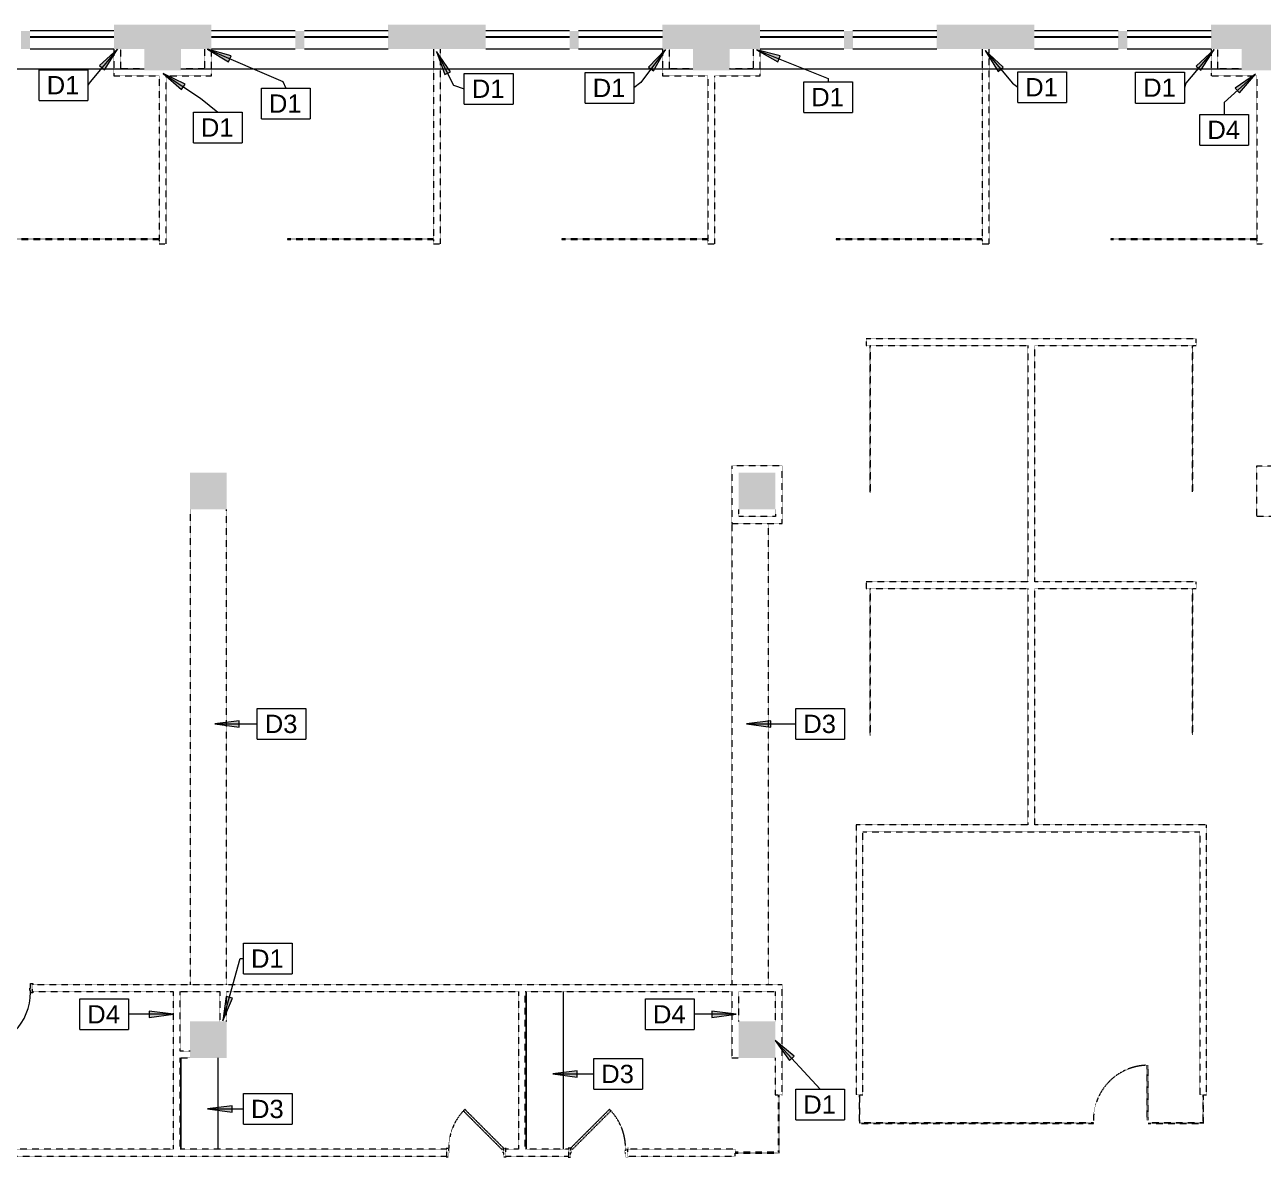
# Model space of a CAD drawing. Header units: inches. Extents: x 3 to 2535, y 0 to 2055.
# Drawn here: x 961 to 1773, y 1296 to 2052 of the extents above; entities that cross this region are included whole.
import ezdxf

# ---------------------------------------------------------------- set-up
doc = ezdxf.new("R2010")
doc.units = ezdxf.units.IN
doc.header["$MEASUREMENT"] = 0
doc.linetypes.add('Demolished', pattern=[0.1875, 0.125, -0.0625])
for name, color, linetype, lineweight in [('_800 AVAILABLE', 7, 'Continuous', 9), ('A-ANNO-KEYN', 231, 'Continuous', 9), ('A-DETL-GENF', 92, 'Continuous', 9), ('A-DOOR', 31, 'Demolished', 9), ('A-WALL', 113, 'Demolished', 9), ('I-WALL', 2, 'Demolished', 9), ('Q-CASE', 31, 'Demolished', 9), ('Victor Bldg - 8th Floor_LINK_dwg', 8, 'Continuous', 9), ('WINDOWS', 7, 'Continuous', 9)]:
    doc.layers.add(name, color=color, linetype=linetype, lineweight=lineweight)
doc.styles.add('Arial', font='arial.ttf', dxfattribs={"height": 12})

# ---------------------------------------------------------------- blocks, each defined once
blk = doc.blocks.new('Door - Single - Solid Door-V1-Level XX  DEMOLITION')
at = {"layer": 'A-DOOR', "linetype": 'Continuous', "lineweight": 13}
h = blk.add_hatch(color=10, dxfattribs=at)
h.paths.add_polyline_path([(-15.26, -3.09), (-14.13, -3.09), (-14.13, -1.59), (-13.63, -1.59), (-13.63, -0.09), (-14.13, -0.09), (-14.13, 2.91), (-15.63, 2.91), (-15.63, 2.16), (-15.26, 2.16), (-15.26, -2.34), (-15.63, -2.34), (-15.63, -3.09)], flags=0)
h.paths.add_polyline_path([(22.12, -3.09), (23.62, -3.09), (23.62, -2.34), (23.24, -2.34), (23.24, 2.16), (23.62, 2.16), (23.62, 2.91), (22.12, 2.91), (22.12, -0.09), (21.62, -0.09), (21.62, -1.59), (22.12, -1.59), (22.12, -2.34)], flags=0)
at = {"layer": 'A-DOOR', "color": 8, "linetype": 'Continuous', "lineweight": 20}
for p, q in [((-15.63, 2.91), (-14.13, 2.91)), ((-15.63, 2.16), (-15.63, 2.91)), ((-14.13, 2.91), (-14.13, -0.09)), ((22.12, 2.91), (23.62, 2.91)), ((22.12, -0.09), (22.12, 2.91)), ((23.62, 2.91), (23.62, 2.16)), ((-15.63, -3.09), (-15.63, -2.34)), ((-14.13, -3.09), (-15.63, -3.09)), ((-14.13, -0.09), (-13.63, -0.09)), ((-14.13, -1.59), (-14.13, -3.09)), ((-13.63, -1.59), (-14.13, -1.59)), ((-13.03, -2.12), (-14.01, -3.09)), ((-14.01, -3.09), (11.45, -28.54)), ((-13.63, -0.09), (-13.63, -1.59)), ((12.42, -27.57), (-13.03, -2.12)), ((21.62, -0.09), (22.12, -0.09)), ((21.62, -1.59), (21.62, -0.09)), ((22.12, -1.59), (21.62, -1.59)), ((22.12, -3.09), (22.12, -1.59)), ((23.62, -3.09), (22.12, -3.09)), ((23.62, -2.34), (23.62, -3.09)), ((11.45, -28.54), (12.42, -27.57))]:
    blk.add_line(p, q, dxfattribs=at)
at = {"layer": 'A-DOOR', "linetype": 'Continuous'}
blk.add_arc((-14.01, -3.09), 36, 315, 0.5, dxfattribs=at)
blk = doc.blocks.new('Door - Single - Solid Door-7925638-Level XX  DEMOLITION')
at = {"layer": 'A-DOOR', "color": 250, "lineweight": 20}
for p, q in [((-15.63, 2.91), (-14.13, 2.91)), ((-15.63, 2.16), (-15.63, 2.91)), ((-14.13, 2.91), (-14.13, -0.09)), ((22.12, 2.91), (23.62, 2.91)), ((22.12, -0.09), (22.12, 2.91)), ((23.62, 2.91), (23.62, 2.16)), ((-15.63, -3.09), (-15.63, -2.34)), ((-14.13, -3.09), (-15.63, -3.09)), ((-14.13, -0.09), (-13.63, -0.09)), ((-14.13, -1.59), (-14.13, -3.09)), ((-13.63, -1.59), (-14.13, -1.59)), ((-13.03, -2.12), (-14.01, -3.09)), ((-14.01, -3.09), (11.45, -28.54)), ((-13.63, -0.09), (-13.63, -1.59)), ((12.42, -27.57), (-13.03, -2.12)), ((21.62, -0.09), (22.12, -0.09)), ((21.62, -1.59), (21.62, -0.09)), ((22.12, -1.59), (21.62, -1.59)), ((22.12, -3.09), (22.12, -1.59)), ((23.62, -3.09), (22.12, -3.09)), ((23.62, -2.34), (23.62, -3.09)), ((11.45, -28.54), (12.42, -27.57))]:
    blk.add_line(p, q, dxfattribs=at)
at = {"layer": 'A-DOOR', "color": 7}
blk.add_arc((-14.01, -3.09), 36, 315, 0.5, dxfattribs=at)
blk = doc.blocks.new('Door - Single - Solid Door-7925635-Level XX  DEMOLITION')
at = {"layer": 'A-DOOR', "color": 250, "lineweight": 20}
for p, q in [((-14.01, 3.09), (11.45, 28.54)), ((12.42, 27.57), (-13.03, 2.12)), ((11.45, 28.54), (12.42, 27.57)), ((-15.63, 3.09), (-15.63, 2.34)), ((-14.13, 3.09), (-15.63, 3.09)), ((-14.13, 1.59), (-14.13, 3.09)), ((-13.63, 1.59), (-14.13, 1.59)), ((-14.13, -2.91), (-14.13, 0.09)), ((-14.13, 0.09), (-13.63, 0.09)), ((-13.03, 2.12), (-14.01, 3.09)), ((-13.63, 0.09), (-13.63, 1.59)), ((22.12, 1.59), (21.62, 1.59)), ((21.62, 1.59), (21.62, 0.09)), ((21.62, 0.09), (22.12, 0.09)), ((23.62, 3.09), (22.12, 3.09)), ((22.12, 3.09), (22.12, 1.59)), ((22.12, 0.09), (22.12, -2.91)), ((23.62, 2.34), (23.62, 3.09)), ((-15.63, -2.16), (-15.63, -2.91)), ((-15.63, -2.91), (-14.13, -2.91)), ((22.12, -2.91), (23.62, -2.91)), ((23.62, -2.91), (23.62, -2.16))]:
    blk.add_line(p, q, dxfattribs=at)
at = {"layer": 'A-DOOR', "color": 7}
blk.add_arc((-14.01, 3.09), 36, 359.5, 45, dxfattribs=at)
blk = doc.blocks.new('Door - Glass Single - Patch - Short Handle-7919625-Level XX  DEMOLITION')
at = {"layer": 'A-DOOR', "color": 250, "lineweight": 20}
for p, q in [((17, 38), (17, 2)), ((18, 38), (17, 38)), ((18, 2), (18, 38)), ((17, 2), (18, 2))]:
    blk.add_line(p, q, dxfattribs=at)
at = {"layer": 'A-DOOR', "color": 7}
blk.add_arc((18, 2), 36, 90, 180.5, dxfattribs=at)
blk = doc.blocks.new('C-Counter Top - ADJ HEIGHT-7925937-Level XX  DEMOLITION')
at = {"layer": 'Q-CASE', "linetype": 'Continuous'}
for p, q in [((-47.26, -0.75), (12.68, -0.75)), ((-47.26, -25), (12.68, -25))]:
    blk.add_line(p, q, dxfattribs=at)
blk = doc.blocks.new('C-Counter Top - ADJ HEIGHT-7922816-Level XX  DEMOLITION')
at = {"layer": 'Q-CASE', "linetype": 'Continuous'}
for p, q in [((-47.26, -0.75), (56.24, -0.75)), ((-47.26, -25), (56.24, -25))]:
    blk.add_line(p, q, dxfattribs=at)
blk = doc.blocks.new('C-Counter Top - ADJ HEIGHT - 2_-0_-7924861-Level XX  DEMOLITION')
at = {"layer": 'Q-CASE', "color": 7}
for p, q in [((255.42, 0), (-47.26, 0)), ((-47.26, -24), (255.42, -24))]:
    blk.add_line(p, q, dxfattribs=at)
blk = doc.blocks.new('C-Counter Top - ADJ HEIGHT - 2_-0_-7925021-Level XX  DEMOLITION')
at = {"layer": 'Q-CASE', "color": 7}
for p, q in [((264.68, 0), (-47.26, 0)), ((-47.26, -24), (264.68, -24))]:
    blk.add_line(p, q, dxfattribs=at)
blk = doc.blocks.new('Victor Bldg - 8th Floor_LINK_dwg-6972240-Level XX  DEMOLITION')
at = {"layer": '_800 AVAILABLE'}
for p, q in [((703, 2022.56), (1039, 2022.56)), ((1063, 2022.56), (1399, 2022.56)), ((1423, 2022.56), (1759, 2022.56))]:
    blk.add_line(p, q, dxfattribs=at)
at = {"layer": 'WINDOWS'}
for p, q in [((1019, 2047.5), (964, 2047.5)), ((1019, 2043.5), (964, 2043.5)), ((1019, 2043.25), (964, 2043.25)), ((1138, 2047.5), (1083, 2047.5)), ((1138, 2043.5), (1083, 2043.5)), ((1138, 2043.25), (1083, 2043.25)), ((1199, 2047.5), (1144, 2047.5)), ((1199, 2043.5), (1144, 2043.5)), ((1199, 2043.25), (1144, 2043.25)), ((1318, 2047.5), (1263, 2047.5)), ((1318, 2043.5), (1263, 2043.5)), ((1318, 2043.25), (1263, 2043.25)), ((1379, 2047.5), (1324, 2047.5)), ((1379, 2043.5), (1324, 2043.5)), ((1379, 2043.25), (1324, 2043.25)), ((1498, 2047.5), (1443, 2047.5)), ((1498, 2043.5), (1443, 2043.5)), ((1498, 2043.25), (1443, 2043.25)), ((1559, 2047.5), (1504, 2047.5)), ((1559, 2043.5), (1504, 2043.5)), ((1559, 2043.25), (1504, 2043.25)), ((1678, 2047.5), (1623, 2047.5)), ((1678, 2043.5), (1623, 2043.5)), ((1678, 2043.25), (1623, 2043.25)), ((1739, 2047.5), (1684, 2047.5)), ((1739, 2043.5), (1684, 2043.5)), ((1739, 2043.25), (1684, 2043.25)), ((1019, 2035.5), (964, 2035.5)), ((1138, 2035.5), (1083, 2035.5)), ((1199, 2035.5), (1144, 2035.5)), ((1318, 2035.5), (1263, 2035.5)), ((1379, 2035.5), (1324, 2035.5)), ((1498, 2035.5), (1443, 2035.5)), ((1559, 2035.5), (1504, 2035.5)), ((1678, 2035.5), (1623, 2035.5)), ((1739, 2035.5), (1684, 2035.5))]:
    blk.add_line(p, q, dxfattribs=at)
blk = doc.blocks.new('Keynote Tag - Keynote Number - Boxed-135510-Level XX  DEMOLITION')
at = {"layer": 'A-ANNO-KEYN'}
for p, q in [((-0.125, -0.0792), (-0.125, 0.0781)), ((-0.125, 0.0781), (0.125, 0.0781)), ((0.125, 0.0781), (0.125, -0.0792)), ((-0.125, -0.0792), (0.125, -0.0792))]:
    blk.add_line(p, q, dxfattribs=at)

msp = doc.modelspace()

# ---------------------------------------------------------------- hatches: boundary and pattern name
at = {"layer": 'A-ANNO-KEYN'}
for points in [[(1021.48, 2035.56), (1009.56, 2024.69), (1012.78, 2021.97)], [(1080.41, 2035.41), (1094.31, 2027.21), (1095.96, 2031.09)], [(1230.73, 2033.98), (1236.11, 2018.76), (1239.86, 2020.67)], [(1380.97, 2035.28), (1369.72, 2023.7), (1373.1, 2021.19)], [(1440.66, 2035.13), (1454.71, 2027.19), (1456.29, 2031.1)], [(1590.65, 2034.55), (1599.32, 2020.94), (1602.55, 2023.65)], [(1741.04, 2035.25), (1729.08, 2024.41), (1732.29, 2021.69)], [(1051.27, 2019.58), (1063.47, 2009.01), (1065.79, 2012.53)], [(1768.14, 2019.06), (1754.87, 2009.87), (1757.7, 2006.75)], [(1085.21, 1592.71), (1101.21, 1590.6), (1101.21, 1594.82)], [(1434.16, 1592.71), (1450.16, 1590.6), (1450.16, 1594.82)], [(1090.57, 1397.81), (1096.83, 1412.68), (1092.77, 1413.8)], [(1058.21, 1402.12), (1042.21, 1404.22), (1042.21, 1400.01)], [(1427.3, 1402.12), (1411.3, 1404.22), (1411.3, 1400.01)], [(1452.99, 1384.9), (1462.28, 1371.71), (1465.38, 1374.57)], [(1307.06, 1363), (1323.06, 1360.89), (1323.06, 1365.1)], [(1080.56, 1340.01), (1096.56, 1337.91), (1096.56, 1342.12)]]:
    msp.add_hatch(color=256, dxfattribs=at).paths.add_polyline_path(points, flags=0)
at = {"layer": 'A-DETL-GENF'}
h = msp.add_hatch(color=7, dxfattribs=at)
h.paths.add_polyline_path([(338, 0), (338, 4), (345, 4), (345, 23.12), (273, 23.12), (273, 4), (280, 4), (280, 0), (311.78, 0)], flags=0)
h.paths.add_polyline_path([(200, 0), (200, 4), (207, 4), (207, 23.12), (135, 23.12), (135, 4), (142, 4), (142, 0), (171.38, 0)], flags=0)
h.paths.add_polyline_path([(418, 0), (509.5, 0), (509.5, 56), (479.5, 56), (479.5, 23.06), (411, 23.06), (411, 4), (418, 4)], flags=0)
h.paths.add_polyline_path([(1050, 0), (1050, 14.5), (1079, 14.5), (1079, 11.5), (1143, 11.5), (1143, 27.5), (1069, 27.5), (1069, 32.86), (1011, 32.86), (1011, 23.12), (1004.38, 23.12), (1004.38, 0), (1036.5, 0)], flags=0)
h.paths.add_polyline_path([(920.38, 0), (920.38, 23.12), (913.5, 23.12), (913.5, 32.99), (884.25, 32.99), (884.25, 23.12), (867.25, 23.12), (867.25, 0), (913.5, 0)], flags=0)
h.paths.add_polyline_path([(62, 0), (62, 4), (69, 4), (69, 23.12), (34.12, 23.12), (34.12, 74.5), (16, 74.5), (16, 66), (12, 66), (12, 0), (34.12, 0)], flags=0)
h.paths.add_polyline_path([(783.25, 0), (783.25, 21.5), (781.25, 21.5), (781.25, 56), (751.25, 56), (751.25, 23.12), (730.25, 23.12), (730.25, 0), (781.25, 0)], flags=0)
h.paths.add_polyline_path([(614, 0), (646.25, 0), (646.25, 33.12), (614, 33.12), (614, 23.12), (593.13, 23.12), (593.13, 0)], flags=0)
h.paths.add_polyline_path([(2155, 3.5), (2215, 3.5), (2215, 19.5), (2155, 19.5)], flags=0)
h.paths.add_polyline_path([(2531, 3.5), (2535, 3.5), (2535, 63.5), (2519, 63.5), (2519, 41.5), (2497, 41.5), (2497, 19.5), (2475, 19.5), (2475, 3.5), (2519, 3.5)], flags=0)
h.paths.add_polyline_path([(2378.78, 3.5), (2423, 3.5), (2423, 19.5), (2363, 19.5), (2363, 3.5), (2374.5, 3.5)], flags=0)
h.paths.add_polyline_path([(2043, 3.5), (2103, 3.5), (2103, 19.5), (2059, 19.5), (2059, 27.5), (1979, 27.5), (1979, 11.5), (2043, 11.5)], flags=0)
h.paths.add_polyline_path([(2261.33, 7.5), (2267.33, 7.5), (2267.33, 19.5), (2261.33, 19.5)], flags=0)
h.paths.add_polyline_path([(2316.67, 7.5), (2316.67, 19.5), (2310.67, 19.5), (2310.67, 7.5)], flags=0)
h.paths.add_polyline_path([(1259, 11.5), (1323, 11.5), (1323, 27.5), (1259, 27.5)], flags=0)
h.paths.add_polyline_path([(1453, 11.5), (1503, 11.5), (1503, 27.5), (1439, 27.5), (1439, 11.5), (1443.5, 11.5)], flags=0)
h.paths.add_polyline_path([(1647.88, 11.5), (1683, 11.5), (1683, 27.5), (1619, 27.5), (1619, 11.5)], flags=0)
h.paths.add_polyline_path([(1828.75, 11.5), (1863, 11.5), (1863, 27.5), (1799, 27.5), (1799, 11.5), (1803.5, 11.5)], flags=0)
h.paths.add_polyline_path([(1564, 15.5), (1564, 27.5), (1558, 27.5), (1558, 15.5)], flags=0)
h.paths.add_polyline_path([(1918, 15.5), (1924, 15.5), (1924, 27.5), (1918, 27.5)], flags=0)
h.paths.add_polyline_path([(1738, 15.5), (1744, 15.5), (1744, 27.5), (1738, 27.5)], flags=0)
h.paths.add_polyline_path([(1198, 15.5), (1204, 15.5), (1204, 27.5), (1198, 27.5)], flags=0)
h.paths.add_polyline_path([(1384, 15.5), (1384, 27.5), (1378, 27.5), (1378, 15.5)], flags=0)
h.paths.add_polyline_path([(2519, 115.5), (2535, 115.5), (2535, 175.5), (2519, 175.5)], flags=0)
h.paths.add_polyline_path([(34.12, 123.5), (34.12, 224.5), (12, 224.5), (12, 132), (16, 132), (16, 123.5)], flags=0)
h.paths.add_polyline_path([(2531, 220.5), (2531, 226.5), (2519, 226.5), (2519, 220.5)], flags=0)
h.paths.add_polyline_path([(2531, 268.5), (2531, 274.5), (2519, 274.5), (2519, 268.5)], flags=0)
h.paths.add_polyline_path([(2173, 293.5), (2173, 317.5), (2149, 317.5), (2149, 293.5), (2152.5, 293.5)], flags=0)
h.paths.add_polyline_path([(517, 293.5), (517, 317.5), (493, 317.5), (493, 293.5), (512.5, 293.5)], flags=0)
h.paths.add_polyline_path([(1789, 293.5), (1813, 293.5), (1813, 317.5), (1789, 317.5)], flags=0)
h.paths.add_polyline_path([(21.13, 310.5), (34.12, 310.5), (34.12, 392.5), (12, 392.5), (12, 310.5)], flags=0)
h.paths.add_polyline_path([(2535, 319.5), (2535, 379.5), (2519, 379.5), (2519, 365.5), (2497, 365.5), (2497, 341.5), (2519, 341.5), (2519, 319.5)], flags=0)
h.paths.add_polyline_path([(2535, 431.5), (2535, 491.5), (2527, 491.5), (2527, 551.5), (2511, 551.5), (2511, 475.5), (2519, 475.5), (2519, 431.5)], flags=0)
h.paths.add_polyline_path([(21.13, 478.5), (34.12, 478.5), (34.12, 534.98), (75.5, 534.98), (75.5, 539.25), (3.5, 539.25), (3.5, 491.25), (12, 491.25), (12, 478.5), (14.26, 478.5)], flags=0)
h.paths.add_polyline_path([(306.53, 511.5), (306.53, 531.5), (296.25, 531.5), (296.25, 579.5), (283.25, 579.5), (283.25, 539.25), (191.5, 539.25), (191.5, 534.98), (286.53, 534.98), (286.53, 511.5), (305.81, 511.5)], flags=0)
h.paths.add_polyline_path([(2511, 603.5), (2527, 603.5), (2527, 667.5), (2511, 667.5), (2511, 647.5), (2497, 647.5), (2497, 623.5), (2511, 623.5)], flags=0)
h.paths.add_polyline_path([(291.03, 631.5), (296.25, 631.5), (296.25, 679.5), (304.93, 679.5), (304.93, 699.5), (296.25, 699.5), (296.25, 715.5), (283.25, 715.5), (283.25, 631.5), (286.53, 631.5)], flags=0)
h.paths.add_polyline_path([(829, 653.5), (853, 653.5), (853, 677.5), (829, 677.5)], flags=0)
h.paths.add_polyline_path([(2152.5, 653.5), (2173, 653.5), (2173, 677.5), (2149, 677.5), (2149, 653.5)], flags=0)
h.paths.add_polyline_path([(1093, 653.5), (1093, 677.5), (1069, 677.5), (1069, 653.5), (1088.5, 653.5)], flags=0)
h.paths.add_polyline_path([(498.94, 653.5), (517, 653.5), (517, 677.5), (493, 677.5), (493, 653.5)], flags=0)
h.paths.add_polyline_path([(1429, 653.5), (1453, 653.5), (1453, 677.5), (1429, 677.5)], flags=0)
h.paths.add_polyline_path([(1808.5, 653.5), (1813, 653.5), (1813, 677.5), (1789, 677.5), (1789, 653.5)], flags=0)
h.paths.add_polyline_path([(2511, 722.5), (2523, 722.5), (2523, 728.5), (2511, 728.5)], flags=0)
h.paths.add_polyline_path([(283.25, 770.5), (296.25, 770.5), (296.25, 776.5), (283.25, 776.5)], flags=0)
h.paths.add_polyline_path([(2511, 783.5), (2527, 783.5), (2527, 847.5), (2511, 847.5), (2511, 813.25)], flags=0)
h.paths.add_polyline_path([(283.25, 831.5), (296.25, 831.5), (296.25, 847.5), (304.93, 847.5), (304.93, 867.5), (296.25, 867.5), (296.25, 883.5), (283.25, 883.5), (283.25, 836)], flags=0)
h.paths.add_polyline_path([(2523, 902.5), (2523, 908.5), (2511, 908.5), (2511, 902.5)], flags=0)
h.paths.add_polyline_path([(296.25, 938.5), (296.25, 944.5), (283.25, 944.5), (283.25, 938.5), (289.64, 938.5)], flags=0)
h.paths.add_polyline_path([(2511, 963.25), (2527, 963.25), (2527, 1027.5), (2511, 1027.5), (2511, 1007.5), (2497, 1007.5), (2497, 983.5), (2511, 983.5), (2511, 967.75)], flags=0)
h.paths.add_polyline_path([(296.25, 999.5), (296.25, 1015.5), (304.93, 1015.5), (304.93, 1035.5), (296.25, 1035.5), (296.25, 1051.56), (283.25, 1051.56), (283.25, 999.5)], flags=0)
h.paths.add_polyline_path([(2173, 1013.5), (2173, 1037.5), (2149, 1037.5), (2149, 1013.5)], flags=0)
h.paths.add_polyline_path([(829, 1013.5), (853, 1013.5), (853, 1037.5), (829, 1037.5), (829, 1029.19)], flags=0)
h.paths.add_polyline_path([(517, 1013.5), (517.25, 1013.5), (517.25, 1037.5), (493, 1037.5), (493, 1013.5), (512.5, 1013.5)], flags=0)
h.paths.add_polyline_path([(1040.5, 1013.5), (1040.5, 1037.5), (1016.5, 1037.5), (1016.5, 1013.5)], flags=0)
h.paths.add_polyline_path([(2511, 1082.5), (2523, 1082.5), (2523, 1088.5), (2511, 1088.5)], flags=0)
h.paths.add_polyline_path([(289.62, 1106.56), (296.25, 1106.56), (296.25, 1112.56), (283.25, 1112.56), (283.25, 1106.56)], flags=0)
h.paths.add_polyline_path([(2511, 1143.5), (2527, 1143.5), (2527, 1207.5), (2511, 1207.5), (2511, 1173.25)], flags=0)
h.paths.add_polyline_path([(295.92, 1167.56), (296.25, 1167.56), (296.25, 1183.56), (304.93, 1183.56), (304.93, 1203.56), (296.25, 1203.56), (296.25, 1219.56), (283.25, 1219.56), (283.25, 1167.56)], flags=0)
h.paths.add_polyline_path([(2511, 1262.5), (2523, 1262.5), (2523, 1268.5), (2511, 1268.5)], flags=0)
h.paths.add_polyline_path([(296.25, 1274.56), (296.25, 1280.56), (283.25, 1280.56), (283.25, 1274.56), (295.92, 1274.56)], flags=0)
h.paths.add_polyline_path([(2511, 1323.5), (2527, 1323.5), (2527, 1387.5), (2511, 1387.5), (2511, 1367.5), (2497, 1367.5), (2497, 1343.5), (2511, 1343.5), (2511, 1328)], flags=0)
h.paths.add_polyline_path([(296.25, 1335.56), (296.25, 1351.56), (304.93, 1351.56), (304.93, 1371.56), (296.25, 1371.56), (296.25, 1387.56), (283.25, 1387.56), (283.25, 1335.56)], flags=0)
h.paths.add_polyline_path([(1087.5, 1373.5), (1093, 1373.5), (1093, 1397.5), (1069, 1397.5), (1069, 1373.5)], flags=0)
h.paths.add_polyline_path([(2173, 1373.5), (2173, 1397.5), (2149, 1397.5), (2149, 1373.5), (2168.5, 1373.5)], flags=0)
h.paths.add_polyline_path([(1453, 1373.5), (1453, 1397.5), (1429, 1397.5), (1429, 1373.5), (1448.5, 1373.5)], flags=0)
h.paths.add_polyline_path([(1813, 1373.5), (1813, 1397.5), (1789, 1397.5), (1789, 1373.5), (1792.5, 1373.5)], flags=0)
h.paths.add_polyline_path([(853, 1373.5), (853, 1397.5), (829, 1397.5), (829, 1373.5), (833.5, 1373.5)], flags=0)
h.paths.add_polyline_path([(517, 1373.5), (517, 1397.5), (493, 1397.5), (493, 1373.5), (515, 1373.5)], flags=0)
h.paths.add_polyline_path([(2511, 1442.5), (2523, 1442.5), (2523, 1448.5), (2511, 1448.5)], flags=0)
h.paths.add_polyline_path([(296.25, 1442.56), (296.25, 1448.56), (283.25, 1448.56), (283.25, 1442.56)], flags=0)
h.paths.add_polyline_path([(2527, 1503.5), (2527, 1567.5), (2511, 1567.5), (2511, 1503.5)], flags=0)
h.paths.add_polyline_path([(296.25, 1503.56), (296.25, 1519.56), (304.93, 1519.56), (304.93, 1539.56), (296.25, 1539.56), (296.25, 1555.56), (283.25, 1555.56), (283.25, 1503.56)], flags=0)
h.paths.add_polyline_path([(283.25, 1610.56), (296.25, 1610.56), (296.25, 1616.56), (283.25, 1616.56)], flags=0)
h.paths.add_polyline_path([(2511, 1622.5), (2523, 1622.5), (2523, 1628.5), (2511, 1628.5)], flags=0)
h.paths.add_polyline_path([(296.25, 1671.56), (296.25, 1687.56), (304.93, 1687.56), (304.93, 1707.56), (296.25, 1707.56), (296.25, 1755.56), (283.25, 1755.56), (283.25, 1671.56)], flags=0)
h.paths.add_polyline_path([(2527, 1683.5), (2527, 1747.5), (2511, 1747.5), (2511, 1727.5), (2497, 1727.5), (2497, 1703.5), (2511, 1703.5), (2511, 1683.5)], flags=0)
h.paths.add_polyline_path([(1792.5, 1733.5), (1813, 1733.5), (1813, 1757.25), (1789, 1757.25), (1789, 1733.5)], flags=0)
h.paths.add_polyline_path([(1069, 1733.5), (1093, 1733.5), (1093, 1757.5), (1069, 1757.5)], flags=0)
h.paths.add_polyline_path([(829, 1733.5), (853, 1733.5), (853, 1757.5), (829, 1757.5)], flags=0)
h.paths.add_polyline_path([(2173, 1733.5), (2173, 1757.5), (2149, 1757.5), (2149, 1733.5), (2152.5, 1733.5)], flags=0)
h.paths.add_polyline_path([(493, 1733.5), (517, 1733.5), (517, 1757.5), (493, 1757.5)], flags=0)
h.paths.add_polyline_path([(1433.76, 1733.5), (1453.1, 1733.5), (1453.1, 1757.5), (1429, 1757.5), (1429, 1733.5), (1429.1, 1733.5)], flags=0)
h.paths.add_polyline_path([(2523, 1802.5), (2523, 1808.5), (2511, 1808.5), (2511, 1802.5)], flags=0)
h.paths.add_polyline_path([(283.25, 1807.56), (296.25, 1807.56), (296.25, 1855.56), (304.93, 1855.56), (304.93, 1870.56), (359, 1870.56), (359, 1883.56), (283.25, 1883.56), (283.25, 1851.06)], flags=0)
h.paths.add_polyline_path([(2527, 1863.5), (2527, 1927.5), (2511, 1927.5), (2511, 1863.5)], flags=0)
h.paths.add_polyline_path([(488, 1870.56), (488, 1927.5), (475, 1927.5), (475, 1883.56), (411, 1883.56), (411, 1870.56), (475, 1870.56)], flags=0)
h.paths.add_polyline_path([(2511, 1979.5), (2527, 1979.5), (2527, 2043.5), (2523, 2043.5), (2523, 2051.5), (2459, 2051.5), (2459, 2035.5), (2497, 2035.5), (2497, 2021.5), (2511, 2021.5)], flags=0)
h.paths.add_polyline_path([(475, 1979.5), (488, 1979.5), (488, 2021.5), (517, 2021.5), (517, 2035.5), (543, 2035.5), (543, 2051.5), (475, 2051.5), (475, 2021.5)], flags=0)
h.paths.add_polyline_path([(693.25, 2021.5), (703, 2021.5), (703, 2035.5), (723, 2035.5), (723, 2051.5), (659, 2051.5), (659, 2035.5), (679, 2035.5), (679, 2021.5), (688.75, 2021.5)], flags=0)
h.paths.add_polyline_path([(1423, 2021.5), (1423, 2035.5), (1443, 2035.5), (1443, 2051.5), (1379, 2051.5), (1379, 2035.5), (1399, 2035.5), (1399, 2021.5), (1413.25, 2021.5)], flags=0)
h.paths.add_polyline_path([(2119.34, 2021.5), (2143.34, 2021.5), (2143.34, 2035.5), (2163, 2035.5), (2163, 2051.5), (2099, 2051.5), (2099, 2035.5), (2119.34, 2035.5), (2119.34, 2022.56)], flags=0)
h.paths.add_polyline_path([(1039, 2021.5), (1063, 2021.5), (1063, 2035.5), (1083, 2035.5), (1083, 2051.5), (1019, 2051.5), (1019, 2035.5), (1039, 2035.5), (1039, 2022.56)], flags=0)
h.paths.add_polyline_path([(1759, 2021.5), (1783, 2021.5), (1783, 2035.5), (1803, 2035.5), (1803, 2051.5), (1739, 2051.5), (1739, 2035.5), (1759, 2035.5), (1759, 2022.56)], flags=0)
h.paths.add_polyline_path([(1504, 2035.5), (1504, 2047.5), (1498, 2047.5), (1498, 2035.5)], flags=0)
h.paths.add_polyline_path([(1324, 2035.5), (1324, 2047.5), (1318, 2047.5), (1318, 2035.5)], flags=0)
h.paths.add_polyline_path([(839, 2035.5), (903, 2035.5), (903, 2051.5), (839, 2051.5)], flags=0)
h.paths.add_polyline_path([(1233.25, 2035.5), (1263, 2035.5), (1263, 2051.5), (1199, 2051.5), (1199, 2035.5), (1228.75, 2035.5)], flags=0)
h.paths.add_polyline_path([(1144, 2035.5), (1144, 2047.5), (1138, 2047.5), (1138, 2035.5)], flags=0)
h.paths.add_polyline_path([(1559, 2035.5), (1623, 2035.5), (1623, 2051.5), (1559, 2051.5)], flags=0)
h.paths.add_polyline_path([(2404, 2035.5), (2404, 2047.5), (2398, 2047.5), (2398, 2035.5)], flags=0)
h.paths.add_polyline_path([(598, 2035.5), (604, 2035.5), (604, 2047.5), (598, 2047.5)], flags=0)
h.paths.add_polyline_path([(2313.25, 2035.5), (2343, 2035.5), (2343, 2051.5), (2279, 2051.5), (2279, 2035.5), (2308.75, 2035.5)], flags=0)
h.paths.add_polyline_path([(2218, 2035.5), (2224, 2035.5), (2224, 2047.5), (2218, 2047.5)], flags=0)
h.paths.add_polyline_path([(778, 2035.5), (784, 2035.5), (784, 2047.5), (778, 2047.5)], flags=0)
h.paths.add_polyline_path([(1953.25, 2035.5), (1983, 2035.5), (1983, 2051.5), (1919, 2051.5), (1919, 2035.5), (1948.75, 2035.5)], flags=0)
h.paths.add_polyline_path([(2044, 2035.5), (2044, 2047.5), (2038, 2047.5), (2038, 2035.5)], flags=0)
h.paths.add_polyline_path([(958, 2035.5), (964, 2035.5), (964, 2047.5), (958, 2047.5)], flags=0)
h.paths.add_polyline_path([(1684, 2035.5), (1684, 2047.5), (1678, 2047.5), (1678, 2035.5)], flags=0)
h.paths.add_polyline_path([(1858, 2035.5), (1864, 2035.5), (1864, 2047.5), (1858, 2047.5)], flags=0)

# ---------------------------------------------------------------- linework, layer by layer
at = {"layer": 'A-ANNO-KEYN'}
for p, q in [((1021.48, 2035.56), (1003.42, 2014.14)), ((1021.48, 2035.56), (1009.56, 2024.69)), ((1012.78, 2021.97), (1021.48, 2035.56)), ((1080.41, 2035.41), (1094.31, 2027.21)), ((1095.96, 2031.09), (1080.41, 2035.41)), ((1080.41, 2035.41), (1129.94, 2014.37)), ((1230.73, 2033.98), (1236.11, 2018.76)), ((1239.86, 2020.67), (1230.73, 2033.98)), ((1230.73, 2033.98), (1241.98, 2011.88)), ((1380.97, 2035.28), (1364.89, 2013.69)), ((1380.97, 2035.28), (1369.72, 2023.7)), ((1373.1, 2021.19), (1380.97, 2035.28)), ((1440.66, 2035.13), (1454.71, 2027.19)), ((1456.29, 2031.1), (1440.66, 2035.13)), ((1440.66, 2035.13), (1487.64, 2016.19)), ((1590.65, 2034.55), (1599.32, 2020.94)), ((1602.55, 2023.65), (1590.65, 2034.55)), ((1590.65, 2034.55), (1608.67, 2013.07)), ((1741.04, 2035.25), (1722.35, 2013.24)), ((1741.04, 2035.25), (1729.08, 2024.41)), ((1732.29, 2021.69), (1741.04, 2035.25)), ((1009.56, 2024.69), (1012.78, 2021.97)), ((1094.31, 2027.21), (1095.96, 2031.09)), ((1369.72, 2023.7), (1373.1, 2021.19)), ((1454.71, 2027.19), (1456.29, 2031.1)), ((1599.32, 2020.94), (1602.55, 2023.65)), ((1729.08, 2024.41), (1732.29, 2021.69)), ((1051.27, 2019.58), (1063.47, 2009.01)), ((1065.79, 2012.53), (1051.27, 2019.58)), ((1051.27, 2019.58), (1075.86, 2003.37)), ((1236.11, 2018.76), (1239.86, 2020.67)), ((1487.64, 2016.19), (1487.64, 2014.13)), ((1768.14, 2019.06), (1747.6, 2000.44)), ((1768.14, 2019.06), (1754.87, 2009.87)), ((1757.7, 2006.75), (1768.14, 2019.06)), ((1003.42, 2014.14), (1002.01, 2011.87)), ((1063.47, 2009.01), (1065.79, 2012.53)), ((1129.94, 2014.37), (1131.82, 2009.84)), ((1241.98, 2011.88), (1248.93, 2009.52)), ((1364.89, 2013.69), (1360.28, 2010.05)), ((1608.67, 2013.07), (1612.06, 2010.51)), ((1722.35, 2013.24), (1721.46, 2010.22)), ((1754.87, 2009.87), (1757.7, 2006.75)), ((1075.86, 2003.37), (1087.18, 1994.11)), ((1747.6, 2000.44), (1747.6, 1992.59)), ((1101.21, 1594.82), (1085.21, 1592.71)), ((1101.21, 1590.6), (1101.21, 1594.82)), ((1450.16, 1594.82), (1434.16, 1592.71)), ((1450.16, 1590.6), (1450.16, 1594.82)), ((1085.21, 1592.71), (1101.21, 1590.6)), ((1085.21, 1592.71), (1113.08, 1592.71)), ((1434.16, 1592.71), (1450.16, 1590.6)), ((1434.16, 1592.71), (1466.46, 1592.71)), ((1090.57, 1397.81), (1101.79, 1438.69)), ((1101.79, 1438.69), (1104.06, 1438.68)), ((1092.77, 1413.8), (1090.57, 1397.81)), ((1090.57, 1397.81), (1096.83, 1412.68)), ((1096.83, 1412.68), (1092.77, 1413.8)), ((1058.21, 1402.12), (1028.62, 1402.12)), ((1058.21, 1402.12), (1042.21, 1404.22)), ((1042.21, 1404.22), (1042.21, 1400.01)), ((1042.21, 1400.01), (1058.21, 1402.12)), ((1427.3, 1402.12), (1399.83, 1402.12)), ((1427.3, 1402.12), (1411.3, 1404.22)), ((1411.3, 1404.22), (1411.3, 1400.01)), ((1411.3, 1400.01), (1427.3, 1402.12)), ((1452.99, 1384.9), (1462.28, 1371.71)), ((1465.38, 1374.57), (1452.99, 1384.9)), ((1452.99, 1384.9), (1482.46, 1352.92)), ((1462.28, 1371.71), (1465.38, 1374.57)), ((1323.06, 1365.1), (1307.06, 1363)), ((1307.06, 1363), (1323.06, 1360.89)), ((1307.06, 1363), (1333.89, 1363)), ((1323.06, 1360.89), (1323.06, 1365.1)), ((1096.56, 1342.12), (1080.56, 1340.01)), ((1096.56, 1337.91), (1096.56, 1342.12)), ((1080.56, 1340.01), (1096.56, 1337.91)), ((1080.56, 1340.01), (1104.06, 1340.01))]:
    msp.add_line(p, q, dxfattribs=at)
at = {"layer": 'A-WALL', "color": 250, "lineweight": 20}
for p, q in [((1019, 2035.5), (1019, 2018.06)), ((1023.5, 2022.56), (1023.5, 2035.5)), ((1078.5, 2035.5), (1078.5, 2022.56)), ((1083, 2018.06), (1083, 2035.5)), ((1228.75, 2035.5), (1228.75, 1911)), ((1233.25, 1907.75), (1233.25, 2035.5)), ((1379, 2035.5), (1379, 2018.06)), ((1383.5, 2022.56), (1383.5, 2035.5)), ((1438.5, 2035.5), (1438.5, 2022.56)), ((1443, 2018.06), (1443, 2035.5)), ((1588.75, 2035.5), (1588.75, 1911)), ((1593.25, 1907.75), (1593.25, 2035.5)), ((1739, 2035.5), (1739, 2018.06)), ((1743.5, 2022.56), (1743.5, 2035.5)), ((1019, 2018.06), (1048.75, 2018.06)), ((1039, 2022.56), (1023.5, 2022.56)), ((1048.75, 2018.06), (1048.75, 1911)), ((1053.25, 2018.06), (1083, 2018.06)), ((1053.25, 1907.75), (1053.25, 2018.06)), ((1078.5, 2022.56), (1063, 2022.56)), ((1379, 2018.06), (1408.75, 2018.06)), ((1399, 2022.56), (1383.5, 2022.56)), ((1408.75, 2018.06), (1408.75, 1911)), ((1413.25, 2018.06), (1443, 2018.06)), ((1413.25, 1907.75), (1413.25, 2018.06)), ((1438.5, 2022.56), (1423, 2022.56)), ((1739, 2018.06), (1769, 2018.06)), ((1759, 2022.56), (1743.5, 2022.56)), ((1769, 2018.06), (1769, 1911)), ((1048.75, 1910.5), (1048.75, 1907.75)), ((1228.75, 1910.5), (1228.75, 1907.75)), ((1408.75, 1910.5), (1408.75, 1907.75)), ((1588.75, 1910.5), (1588.75, 1907.75)), ((1769, 1910.5), (1769, 1907.75)), ((1048.75, 1907.75), (1053.25, 1907.75)), ((1228.75, 1907.75), (1233.25, 1907.75)), ((1408.75, 1907.75), (1413.25, 1907.75)), ((1588.75, 1907.75), (1593.25, 1907.75)), ((1769, 1907.75), (1773.5, 1907.75)), ((1729.25, 1845.46), (1512.75, 1845.46)), ((1512.75, 1845.46), (1512.75, 1840.96)), ((1729.25, 1840.96), (1729.25, 1845.46)), ((1512.75, 1840.96), (1515.1, 1840.96)), ((1515.6, 1840.96), (1618.75, 1840.96)), ((1618.75, 1840.96), (1618.75, 1685.96)), ((1623.25, 1685.96), (1623.25, 1840.96)), ((1623.25, 1840.96), (1726.5, 1840.96)), ((1727, 1840.96), (1729.25, 1840.96)), ((1424.5, 1762), (1424.5, 1724.24)), ((1457.6, 1762), (1424.5, 1762)), ((1457.6, 1724.24), (1457.6, 1762)), ((1817.5, 1761.75), (1768.75, 1761.75)), ((1768.75, 1761.75), (1768.75, 1729)), ((1429, 1728.74), (1429, 1733.5)), ((1453.1, 1733.5), (1453.1, 1728.74)), ((1424.5, 1724.24), (1457.6, 1724.24)), ((1453.1, 1728.74), (1429, 1728.74)), ((1768.75, 1729), (1817.5, 1729)), ((1618.75, 1685.96), (1512.75, 1685.96)), ((1512.75, 1685.96), (1512.75, 1681.46)), ((1729.25, 1685.96), (1623.25, 1685.96)), ((1729.25, 1681.46), (1729.25, 1685.96)), ((1512.75, 1681.46), (1515.1, 1681.46)), ((1515.6, 1681.46), (1618.75, 1681.46)), ((1618.75, 1681.46), (1618.75, 1526.46)), ((1623.25, 1526.46), (1623.25, 1681.46)), ((1623.25, 1681.46), (1726.5, 1681.46)), ((1727, 1681.46), (1729.25, 1681.46)), ((1506, 1526.46), (1506, 1349.21)), ((1618.75, 1526.46), (1506, 1526.46)), ((1510.5, 1349.21), (1510.5, 1521.96)), ((1510.5, 1521.96), (1731.5, 1521.96)), ((1736, 1526.46), (1623.25, 1526.46)), ((1731.5, 1521.96), (1731.5, 1349.21)), ((1736, 1349.21), (1736, 1526.46)), ((1457.5, 1421.56), (965.5, 1421.56)), ((965.5, 1421.56), (965.5, 1417.06)), ((965.5, 1417.06), (1058, 1417.06)), ((1058, 1417.06), (1058, 1313.56)), ((1062.5, 1417.06), (1088.5, 1417.06)), ((1062.5, 1378), (1062.5, 1417.06)), ((1088.5, 1417.06), (1088.5, 1397.5)), ((1093, 1417.06), (1284.5, 1417.06)), ((1093, 1397.5), (1093, 1417.06)), ((1284.5, 1417.06), (1284.5, 1313.56)), ((1289, 1417.06), (1424.5, 1417.06)), ((1289, 1313.56), (1289, 1417.06)), ((1424.5, 1417.06), (1424.5, 1373.5)), ((1429, 1417.06), (1453, 1417.06)), ((1429, 1397.5), (1429, 1417.06)), ((1453, 1417.06), (1453, 1397.5)), ((1457.5, 1349.21), (1457.5, 1421.56)), ((1069, 1378), (1062.5, 1378)), ((1062.5, 1313.56), (1062.5, 1373.5)), ((1062.5, 1373.5), (1069, 1373.5)), ((1424.5, 1373.5), (1429, 1373.5)), ((1453, 1373.5), (1453, 1349.21)), ((1453, 1349.21), (1455, 1349.21)), ((1455.5, 1349.21), (1457.5, 1349.21)), ((1506, 1349.21), (1508, 1349.21)), ((1508.5, 1349.21), (1510.5, 1349.21)), ((1731.5, 1349.21), (1733.5, 1349.21)), ((1734, 1349.21), (1736, 1349.21)), ((532, 1309.06), (1237.5, 1309.06)), ((1058, 1313.56), (657.5, 1313.56)), ((1237.5, 1313.56), (1062.5, 1313.56)), ((1237.5, 1309.06), (1237.5, 1313.56)), ((1284.5, 1313.56), (1276, 1313.56)), ((1276, 1313.56), (1276, 1309.06)), ((1276, 1309.06), (1317.5, 1309.06)), ((1317.5, 1313.56), (1289, 1313.56)), ((1317.5, 1309.06), (1317.5, 1313.56)), ((1426.75, 1313.56), (1356, 1313.56)), ((1356, 1313.56), (1356, 1309.06)), ((1356, 1309.06), (1426.75, 1309.06)), ((1426.75, 1311.56), (1426.75, 1313.56)), ((1426.75, 1309.06), (1426.75, 1311.06))]:
    msp.add_line(p, q, dxfattribs=at)
at = {"layer": 'I-WALL', "color": 250, "lineweight": 20}
for p, q in [((1048.75, 1911), (953, 1911)), ((953, 1910.5), (1048.75, 1910.5)), ((1228.75, 1911), (1133, 1911)), ((1133, 1911), (1133, 1910.5)), ((1133, 1910.5), (1228.75, 1910.5)), ((1408.75, 1911), (1313, 1911)), ((1313, 1911), (1313, 1910.5)), ((1313, 1910.5), (1408.75, 1910.5)), ((1588.75, 1911), (1493, 1911)), ((1493, 1911), (1493, 1910.5)), ((1493, 1910.5), (1588.75, 1910.5)), ((1769, 1911), (1673.25, 1911)), ((1673.25, 1911), (1673.25, 1910.5)), ((1673.25, 1910.5), (1769, 1910.5)), ((1515.1, 1840.96), (1515.1, 1744.96)), ((1515.6, 1744.96), (1515.6, 1840.96)), ((1726.5, 1840.96), (1726.5, 1744.96)), ((1727, 1744.96), (1727, 1840.96)), ((1515.1, 1744.96), (1515.6, 1744.96)), ((1726.5, 1744.96), (1727, 1744.96)), ((1515.1, 1681.46), (1515.1, 1585.46)), ((1515.6, 1585.46), (1515.6, 1681.46)), ((1726.5, 1681.46), (1726.5, 1585.46)), ((1727, 1585.46), (1727, 1681.46)), ((1515.1, 1585.46), (1515.6, 1585.46)), ((1726.5, 1585.46), (1727, 1585.46)), ((1455, 1349.21), (1455, 1311.56)), ((1455.5, 1311.06), (1455.5, 1349.21)), ((1508, 1349.21), (1508, 1330.46)), ((1508.5, 1330.96), (1508.5, 1349.21)), ((1733.5, 1349.21), (1733.5, 1330.96)), ((1734, 1330.46), (1734, 1349.21)), ((1508, 1330.46), (1661.75, 1330.46)), ((1661.75, 1330.96), (1508.5, 1330.96)), ((1661.75, 1330.46), (1661.75, 1330.96)), ((1733.5, 1330.96), (1697.75, 1330.96)), ((1697.75, 1330.96), (1697.75, 1330.46)), ((1697.75, 1330.46), (1734, 1330.46)), ((1455, 1311.56), (1426.75, 1311.56)), ((1426.75, 1311.06), (1455.5, 1311.06))]:
    msp.add_line(p, q, dxfattribs=at)

# ---------------------------------------------------------------- block references
at = {"layer": 'A-ANNO-KEYN', "xscale": 127.9999999999999, "yscale": 127.9999999999999, "zscale": 127.9999999999999}
for p in [(986.01, 2011.94), (1264.93, 2009.59), (1344.28, 2010.12), (1628.06, 2010.58), (1705.46, 2010.29), (1131.82, 1999.84), (1487.64, 2004.13), (1087.18, 1984.11), (1747.6, 1982.59), (1129.08, 1592.78), (1482.46, 1592.78), (1120.06, 1438.75), (1012.62, 1402.19), (1383.83, 1402.19), (1349.89, 1363.07), (1120.06, 1340.08), (1482.46, 1342.92)]:
    msp.add_blockref('Keynote Tag - Keynote Number - Boxed-135510-Level XX  DEMOLITION', p, dxfattribs=at)
at = {"layer": 'A-DOOR', "linetype": 'Continuous', "lineweight": 13}
msp.add_blockref('Door - Single - Solid Door-V1-Level XX  DEMOLITION', (942.26, 1419.4), dxfattribs=at)
at = {"layer": 'A-DOOR', "color": 7}
for name, p in [('Door - Glass Single - Patch - Short Handle-7919625-Level XX  DEMOLITION', (1679.75, 1330.71)), ('Door - Single - Solid Door-7925635-Level XX  DEMOLITION', (1332.76, 1311.22))]:
    msp.add_blockref(name, p, dxfattribs=at)
at = {"layer": 'A-DOOR', "color": 7, "rotation": 180}
msp.add_blockref('Door - Single - Solid Door-7925638-Level XX  DEMOLITION', (1260.74, 1311.22), dxfattribs=at)
at = {"layer": 'Q-CASE', "color": 7, "rotation": 90.00000000000001}
for name, p in [('C-Counter Top - ADJ HEIGHT - 2_-0_-7925021-Level XX  DEMOLITION', (1069, 1468.82)), ('C-Counter Top - ADJ HEIGHT - 2_-0_-7924861-Level XX  DEMOLITION', (1424.5, 1468.82))]:
    msp.add_blockref(name, p, dxfattribs=at)
at = {"layer": 'Q-CASE', "linetype": 'Continuous'}
for name, p, rotation in [('C-Counter Top - ADJ HEIGHT-7922816-Level XX  DEMOLITION', (1289, 1360.82), 89.99999999999972), ('C-Counter Top - ADJ HEIGHT-7925937-Level XX  DEMOLITION', (1062.5, 1360.82), 89.99999999999984)]:
    msp.add_blockref(name, p, dxfattribs=dict(at, rotation=rotation))
at = {"layer": 'Victor Bldg - 8th Floor_LINK_dwg', "color": 7}
msp.add_blockref('Victor Bldg - 8th Floor_LINK_dwg-6972240-Level XX  DEMOLITION', (0, 0), dxfattribs=at)

# ---------------------------------------------------------------- texts
at = {"layer": 'A-ANNO-KEYN', "char_height": 12, "width": 26.26, "attachment_point": 1, "style": 'Arial'}
for s, insert in [('D1', (974.96, 2017.87)), ('D1', (1253.88, 2015.53)), ('D1', (1333.23, 2016.06)), ('D1', (1617.01, 2016.52)), ('D1', (1694.41, 2016.22)), ('D1', (1476.59, 2010.06)), ('D1', (1120.77, 2005.78)), ('D1', (1076.13, 1990.05)), ('D4', (1736.55, 1988.53)), ('D3', (1118.03, 1598.72)), ('D3', (1471.41, 1598.72)), ('D1', (1109.02, 1444.68)), ('D4', (1001.57, 1408.12)), ('D4', (1372.78, 1408.12)), ('D3', (1338.84, 1369)), ('D3', (1109.02, 1346.02)), ('D1', (1471.41, 1348.86))]:
    msp.add_mtext(s, dxfattribs=dict(at, insert=insert))

doc.saveas('drawing.dxf')
